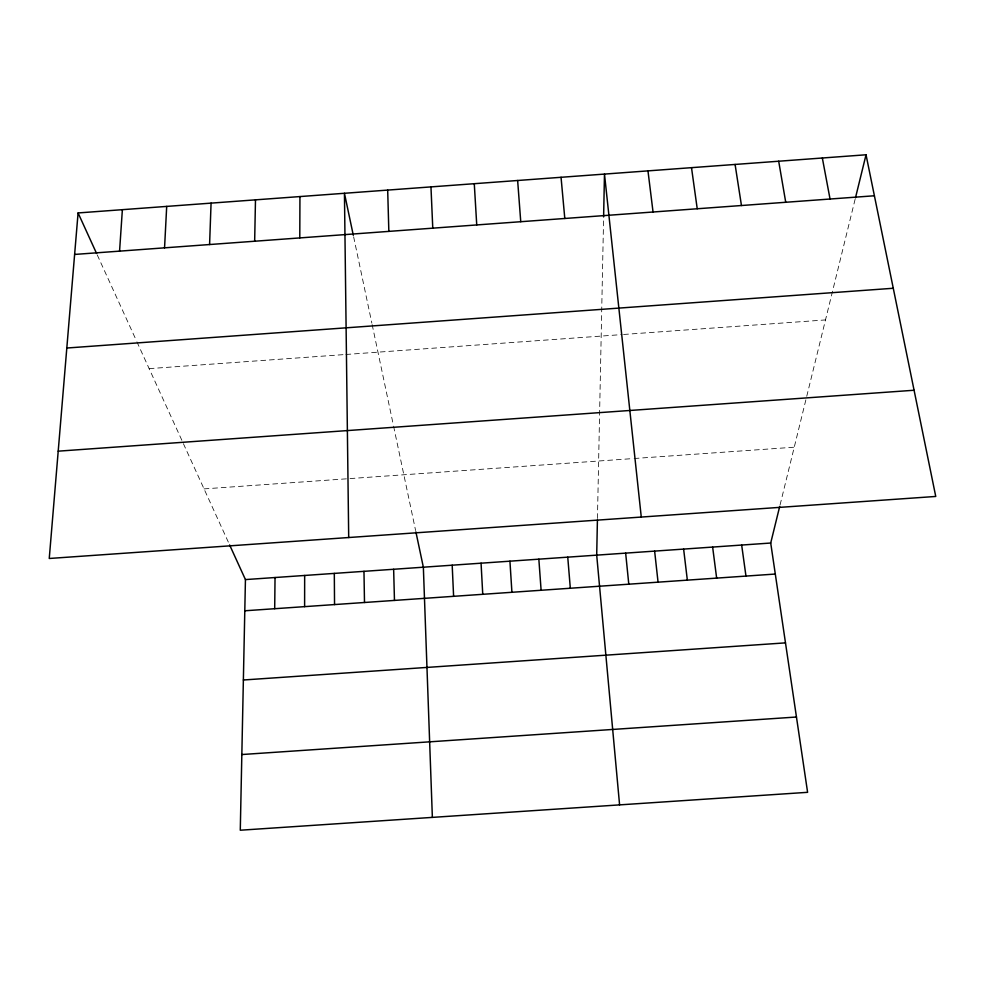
<?xml version="1.0" encoding="UTF-8"?>
<svg xmlns="http://www.w3.org/2000/svg" width="985" height="985" viewBox="0 0 985 985"><rect width="100%" height="100%" fill="white"/><g stroke="black" fill="none" stroke-linecap="round" stroke-linejoin="round"><path stroke-width="0.74" stroke-dasharray="4.92 3.69" d="M597.452 518.492L603.583 218.461M780.058 505.01L855.103 199.327M149.154 368.636L344.344 354.575M345.87 354.477L622.064 334.58M623.567 334.469L825.492 319.928M204.043 488.892L631.163 458.714M634.131 458.505L794.242 447.202M97.244 254.906L136.312 340.49M136.915 341.832L229.012 543.597M353.627 236.782L371.85 323.129M372.145 324.57L393.286 424.744M393.581 426.16L415.608 530.533"/><path stroke-width="1.48" d="M304.611 606.637L304.661 575.474M299.785 237.927L299.945 196.569M274.692 608.705L275.037 577.53M229.616 544.939L245.437 579.586L240.278 830.22L807.601 792.322L770.713 543.03L779.701 506.438M254.659 241.239L255.484 199.844M597.415 520.031L596.701 555.146L619.59 804.88M603.608 216.934L604.482 174.086L641.272 517.063M209.583 244.539L211.073 203.132M164.557 247.851L166.699 206.407M119.567 251.15L122.374 209.67M78.086 212.945L49.25 558.483L935.75 496.452L866.037 154.78L78.086 212.945L96.604 253.502M855.472 197.85L866.037 154.78M74.626 254.438L874.409 195.769M66.82 348.025L893.272 288.26M58.201 451.167L914.08 390.245M245.437 579.586L770.713 543.03M244.797 610.786L775.306 574.046M243.369 679.995L785.488 642.873M241.842 754.535L796.459 717.018M353.307 235.292L344.442 193.282L348.702 537.527M415.892 531.9L423.353 567.212L432.366 817.39M822.34 158.006L830.047 199.032M778.692 161.232L785.734 202.282M735.081 164.446L741.459 205.533M691.507 167.659L697.232 208.771M741.668 545.062L745.965 576.077M712.635 547.081L716.649 578.109M647.97 170.873L653.043 212.009M683.627 549.101L687.345 580.14M654.631 551.12L658.054 582.16M625.66 553.127L628.787 584.191M561.044 177.288L564.799 218.485M567.754 557.165L570.315 588.242M517.642 180.501L520.745 221.711M538.844 559.172L541.11 590.261M509.935 561.179L511.917 592.28M474.277 183.702L476.74 224.949M481.062 563.198L482.748 594.3M452.189 565.205L453.605 596.319M430.962 186.891L432.772 228.175M387.684 190.093L388.841 231.389M393.643 569.281L394.468 600.419M363.97 571.337L364.499 602.488M334.309 573.405L334.543 604.568"/></g></svg>
